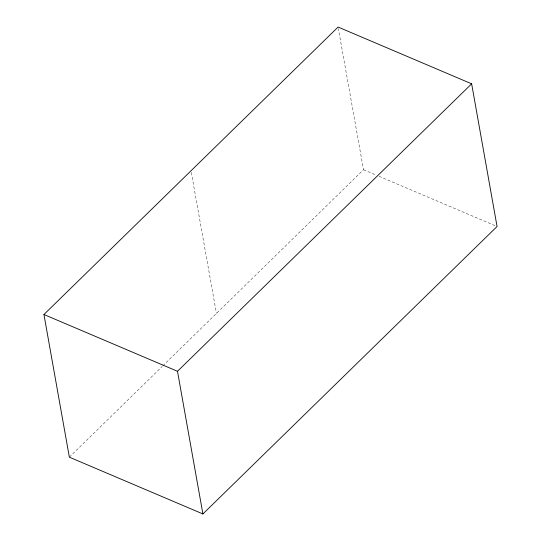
<?xml version="1.0" encoding="UTF-8"?>
<svg xmlns="http://www.w3.org/2000/svg" width="541" height="541" viewBox="0 0 541 541"><rect width="100%" height="100%" fill="white"/><g stroke="black" fill="none" stroke-linecap="round" stroke-linejoin="round"><path stroke-width="0.41" stroke-dasharray="2.71 2.03" d="M69.356 457.172L162.185 366.46M162.787 365.865L363.511 169.712L338.389 28.707M363.511 169.712L375.934 174.993M379.038 176.312L495.502 225.827M191.318 172.437L216.434 313.442"/><path stroke-width="0.81" d="M43.943 314.51L338.098 27.05L471.644 83.828L497.057 226.49L202.902 513.95L69.356 457.172L43.943 314.51L177.489 371.288L202.902 513.95M177.489 371.288L471.644 83.828"/></g></svg>
